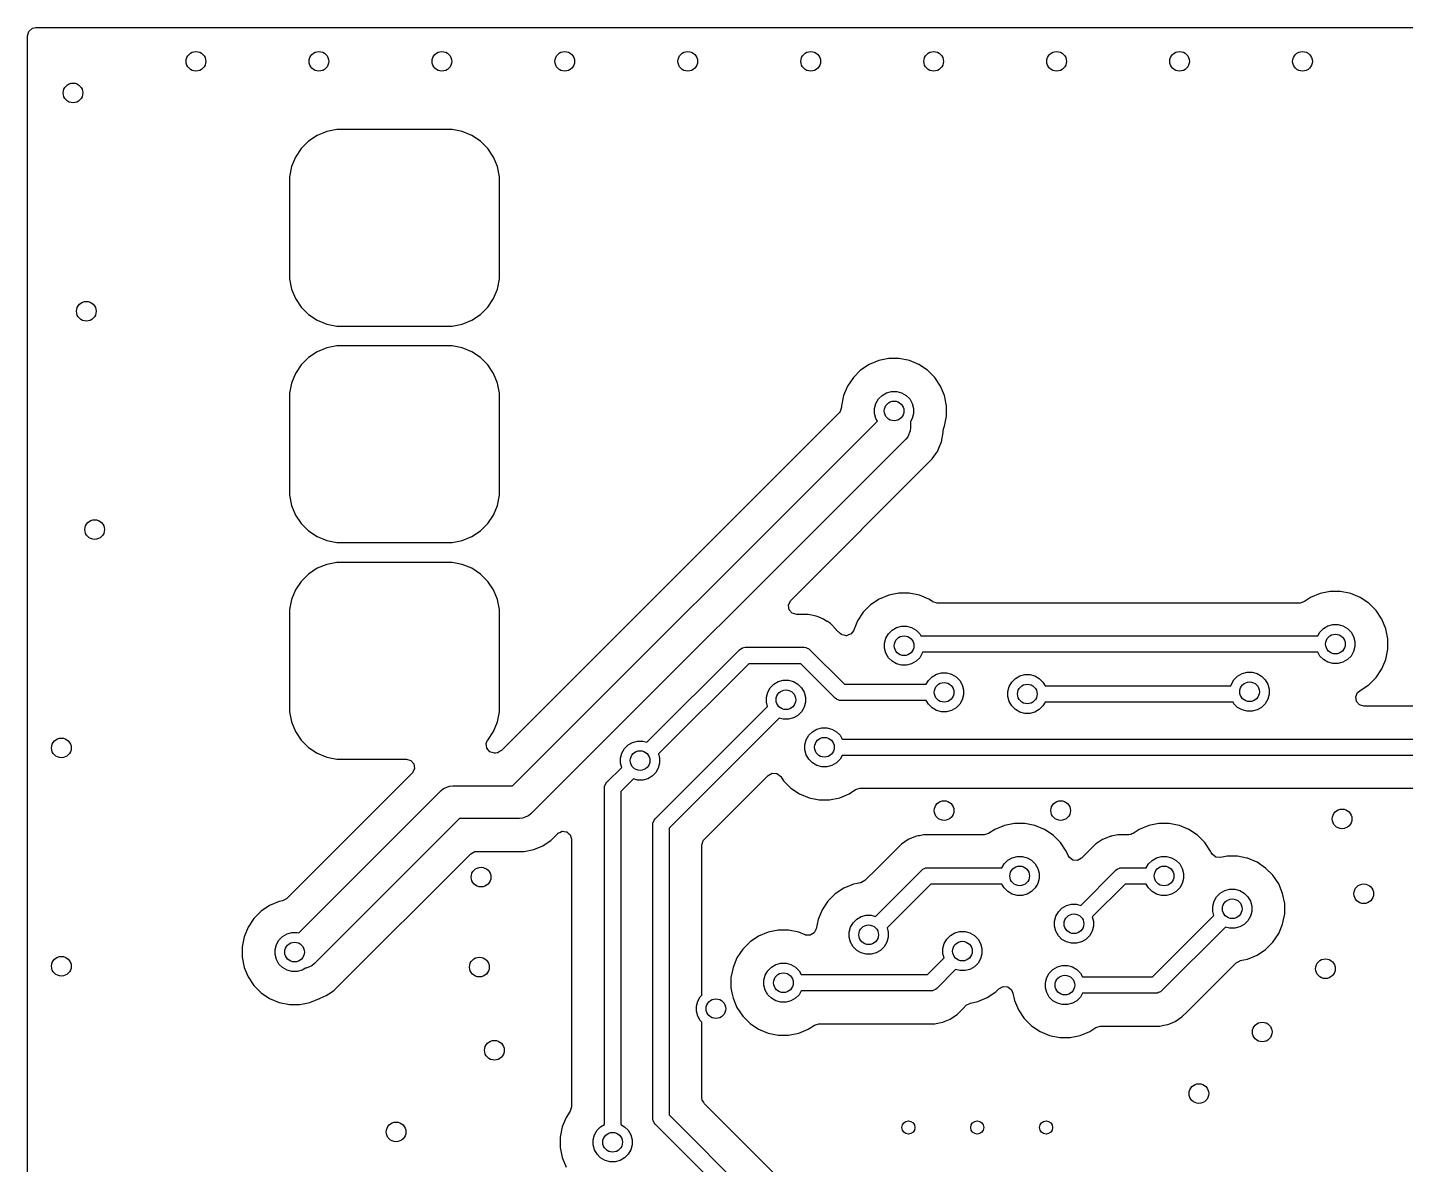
# Model space of a CAD drawing. Extents: x 5.33 to 7.46, y -5.07 to -3.93.
# Drawn here: x 5.33 to 6.157, y -4.613 to -3.93 of the extents above; entities that cross this region are included whole.
import ezdxf

# ---------------------------------------------------------------- set-up
doc = ezdxf.new("R2010")
doc.units = 0
doc.header["$MEASUREMENT"] = 0
doc.layers.add('BLACK', color=7, linetype='CONTINUOUS')

msp = doc.modelspace()

# ---------------------------------------------------------------- linework, layer by layer
at = {"layer": 'BLACK', "linetype": 'CONTINUOUS'}
for p, q in [((5.3326, -3.93015), (5.33467, -3.9297)), ((5.33467, -3.9297), (7.45069, -3.9297)), ((5.3297, -3.93467), (5.33049, -3.93198)), ((5.3297, -4.01934), (5.3297, -3.93467)), ((5.33049, -3.93198), (5.3326, -3.93015)), ((5.50358, -3.99451), (5.49841, -3.99796)), ((5.50931, -3.99214), (5.50358, -3.99451)), ((5.5154, -3.99093), (5.50931, -3.99214)), ((5.50931, -3.99214), (5.50931, -3.99214)), ((5.5185, -3.99093), (5.5154, -3.99093)), ((5.5154, -3.99093), (5.5154, -3.99093)), ((5.5211, -3.99093), (5.5185, -3.99093)), ((5.58409, -3.99093), (5.5211, -3.99093)), ((5.5846, -3.99093), (5.58409, -3.99093)), ((5.59069, -3.99214), (5.5846, -3.99093)), ((5.5846, -3.99093), (5.5846, -3.99093)), ((5.59642, -3.99451), (5.59069, -3.99214)), ((5.60159, -3.99796), (5.59642, -3.99451)), ((5.49402, -4.00235), (5.49058, -4.00751)), ((5.49841, -3.99796), (5.49402, -4.00235)), ((5.49402, -4.00235), (5.49402, -4.00235)), ((5.49841, -3.99796), (5.49841, -3.99796)), ((5.60598, -4.00235), (5.60159, -3.99796)), ((5.60942, -4.00751), (5.60598, -4.00235)), ((5.49058, -4.00751), (5.4882, -4.01325)), ((5.6118, -4.01325), (5.60942, -4.00751)), ((5.3297, -4.14934), (5.3297, -4.01934)), ((5.4882, -4.01325), (5.48699, -4.01934)), ((5.48699, -4.01934), (5.48699, -4.01985)), ((5.48699, -4.01934), (5.48699, -4.01934)), ((5.48699, -4.01985), (5.48699, -4.07496)), ((5.4882, -4.01325), (5.4882, -4.01325)), ((5.61301, -4.01934), (5.6118, -4.01325)), ((5.61301, -4.01985), (5.61301, -4.01934)), ((5.61301, -4.07496), (5.61301, -4.01985)), ((5.48699, -4.07496), (5.48699, -4.07756)), ((5.48699, -4.07756), (5.48699, -4.08066)), ((5.61301, -4.07756), (5.61301, -4.07496)), ((5.61301, -4.08066), (5.61301, -4.07756)), ((5.48699, -4.08066), (5.4882, -4.08675)), ((5.4882, -4.08675), (5.49058, -4.09249)), ((5.60942, -4.09249), (5.6118, -4.08675)), ((5.6118, -4.08675), (5.61301, -4.08066)), ((5.49058, -4.09249), (5.49402, -4.09765)), ((5.60598, -4.09765), (5.60942, -4.09249)), ((5.49402, -4.09765), (5.49841, -4.10204)), ((5.49841, -4.10204), (5.50358, -4.10549)), ((5.59642, -4.10549), (5.60159, -4.10204)), ((5.60159, -4.10204), (5.60598, -4.09765)), ((5.50358, -4.10549), (5.50931, -4.10786)), ((5.50931, -4.10786), (5.5154, -4.10907)), ((5.5154, -4.10907), (5.5154, -4.10907)), ((5.5154, -4.10907), (5.5846, -4.10907)), ((5.5846, -4.10907), (5.59069, -4.10786)), ((5.5846, -4.10907), (5.5846, -4.10907)), ((5.59069, -4.10786), (5.59642, -4.10549)), ((5.49841, -4.12796), (5.49402, -4.13235)), ((5.50358, -4.12451), (5.49841, -4.12796)), ((5.49841, -4.12796), (5.49841, -4.12796)), ((5.50931, -4.12214), (5.50358, -4.12451)), ((5.5154, -4.12093), (5.50931, -4.12214)), ((5.50931, -4.12214), (5.50931, -4.12214)), ((5.5185, -4.12093), (5.5154, -4.12093)), ((5.5154, -4.12093), (5.5154, -4.12093)), ((5.5211, -4.12093), (5.5185, -4.12093)), ((5.58409, -4.12093), (5.5211, -4.12093)), ((5.5846, -4.12093), (5.58409, -4.12093)), ((5.59069, -4.12214), (5.5846, -4.12093)), ((5.5846, -4.12093), (5.5846, -4.12093)), ((5.59642, -4.12451), (5.59069, -4.12214)), ((5.60159, -4.12796), (5.59642, -4.12451)), ((5.60598, -4.13235), (5.60159, -4.12796)), ((5.49402, -4.13235), (5.49058, -4.13751)), ((5.49402, -4.13235), (5.49402, -4.13235)), ((5.60942, -4.13751), (5.60598, -4.13235)), ((5.82991, -4.13552), (5.82552, -4.13991)), ((5.83507, -4.13207), (5.82991, -4.13552)), ((5.82991, -4.13552), (5.82991, -4.13552)), ((5.84081, -4.1297), (5.83507, -4.13207)), ((5.8469, -4.12848), (5.84081, -4.1297)), ((5.84081, -4.1297), (5.84081, -4.1297)), ((5.8531, -4.12848), (5.8469, -4.12848)), ((5.8469, -4.12848), (5.8469, -4.12848)), ((5.85919, -4.1297), (5.8531, -4.12848)), ((5.8531, -4.12848), (5.8531, -4.12848)), ((5.86493, -4.13207), (5.85919, -4.1297)), ((5.87009, -4.13552), (5.86493, -4.13207)), ((5.87448, -4.13991), (5.87009, -4.13552)), ((5.4882, -4.14325), (5.48699, -4.14934)), ((5.49058, -4.13751), (5.4882, -4.14325)), ((5.4882, -4.14325), (5.4882, -4.14325)), ((5.6118, -4.14325), (5.60942, -4.13751)), ((5.61301, -4.14934), (5.6118, -4.14325)), ((5.82552, -4.13991), (5.82207, -4.14507)), ((5.82552, -4.13991), (5.82552, -4.13991)), ((5.87793, -4.14507), (5.87448, -4.13991)), ((5.3297, -4.4819), (5.3297, -4.14934)), ((5.48699, -4.14934), (5.48699, -4.14985)), ((5.48699, -4.14934), (5.48699, -4.14934)), ((5.48699, -4.14985), (5.48699, -4.20496)), ((5.61301, -4.14985), (5.61301, -4.14934)), ((5.61301, -4.20496), (5.61301, -4.14985)), ((5.8197, -4.15081), (5.81848, -4.1569)), ((5.82207, -4.14507), (5.8197, -4.15081)), ((5.8197, -4.15081), (5.8197, -4.15081)), ((5.83909, -4.15548), (5.84063, -4.15281)), ((5.84063, -4.15281), (5.84281, -4.15063)), ((5.84281, -4.15063), (5.84548, -4.14909)), ((5.84548, -4.14909), (5.84846, -4.14829)), ((5.84846, -4.14829), (5.85154, -4.14829)), ((5.85154, -4.14829), (5.85452, -4.14909)), ((5.85452, -4.14909), (5.85719, -4.15063)), ((5.85719, -4.15063), (5.85937, -4.15281)), ((5.85937, -4.15281), (5.86091, -4.15548)), ((5.8803, -4.15081), (5.87793, -4.14507)), ((5.88152, -4.1569), (5.8803, -4.15081)), ((5.81703, -4.16118), (5.61421, -4.364)), ((5.8177, -4.16036), (5.81703, -4.16118)), ((5.81848, -4.15767), (5.8177, -4.16036)), ((5.81848, -4.1569), (5.81848, -4.15767)), ((5.83829, -4.15846), (5.83909, -4.15548)), ((5.83829, -4.16154), (5.83829, -4.15846)), ((5.86091, -4.15548), (5.86171, -4.15846)), ((5.86171, -4.15846), (5.86171, -4.16154)), ((5.88152, -4.1631), (5.88152, -4.1569)), ((5.62092, -4.38516), (5.83999, -4.16609)), ((5.83909, -4.16452), (5.83829, -4.16154)), ((5.83999, -4.16609), (5.83909, -4.16452)), ((5.86091, -4.16452), (5.85984, -4.16637)), ((5.85984, -4.16637), (5.85984, -4.17)), ((5.86171, -4.16154), (5.86091, -4.16452)), ((5.87992, -4.17011), (5.8803, -4.16919)), ((5.8803, -4.16919), (5.88152, -4.1631)), ((5.85696, -4.17696), (5.63196, -4.40196)), ((5.85818, -4.17547), (5.85696, -4.17696)), ((5.85965, -4.17192), (5.85818, -4.17547)), ((5.85984, -4.17), (5.85965, -4.17192)), ((5.85965, -4.17192), (5.85965, -4.17192)), ((5.87841, -4.17862), (5.87955, -4.17291)), ((5.87955, -4.17201), (5.87992, -4.17011)), ((5.87955, -4.17291), (5.87955, -4.17201)), ((5.87295, -4.18884), (5.87586, -4.18448)), ((5.87586, -4.18448), (5.87599, -4.18429)), ((5.87586, -4.18448), (5.87586, -4.18448)), ((5.87599, -4.18429), (5.87618, -4.184)), ((5.87618, -4.184), (5.87711, -4.18177)), ((5.87711, -4.18177), (5.87841, -4.17862)), ((5.788, -4.27379), (5.87295, -4.18884)), ((5.87295, -4.18884), (5.87295, -4.18884)), ((5.48699, -4.20496), (5.48699, -4.20756)), ((5.48699, -4.20756), (5.48699, -4.21066)), ((5.48699, -4.21066), (5.4882, -4.21675)), ((5.6118, -4.21675), (5.61301, -4.21066)), ((5.61301, -4.20756), (5.61301, -4.20496)), ((5.61301, -4.21066), (5.61301, -4.20756)), ((5.4882, -4.21675), (5.49058, -4.22249)), ((5.60942, -4.22249), (5.6118, -4.21675)), ((5.49058, -4.22249), (5.49402, -4.22765)), ((5.60598, -4.22765), (5.60942, -4.22249)), ((5.49402, -4.22765), (5.49841, -4.23204)), ((5.49841, -4.23204), (5.50358, -4.23549)), ((5.50358, -4.23549), (5.50931, -4.23786)), ((5.59069, -4.23786), (5.59642, -4.23549)), ((5.59642, -4.23549), (5.60159, -4.23204)), ((5.60159, -4.23204), (5.60598, -4.22765)), ((5.50931, -4.23786), (5.5154, -4.23907)), ((5.5154, -4.23907), (5.5154, -4.23907)), ((5.5154, -4.23907), (5.5846, -4.23907)), ((5.5846, -4.23907), (5.59069, -4.23786)), ((5.5846, -4.23907), (5.5846, -4.23907)), ((5.50931, -4.25214), (5.50358, -4.25451)), ((5.5154, -4.25093), (5.50931, -4.25214)), ((5.50931, -4.25214), (5.50931, -4.25214)), ((5.5185, -4.25093), (5.5154, -4.25093)), ((5.5154, -4.25093), (5.5154, -4.25093)), ((5.5211, -4.25093), (5.5185, -4.25093)), ((5.58409, -4.25093), (5.5211, -4.25093)), ((5.5846, -4.25093), (5.58409, -4.25093)), ((5.59069, -4.25214), (5.5846, -4.25093)), ((5.5846, -4.25093), (5.5846, -4.25093)), ((5.59642, -4.25451), (5.59069, -4.25214)), ((5.49841, -4.25796), (5.49402, -4.26235)), ((5.50358, -4.25451), (5.49841, -4.25796)), ((5.49841, -4.25796), (5.49841, -4.25796)), ((5.60159, -4.25796), (5.59642, -4.25451)), ((5.60598, -4.26235), (5.60159, -4.25796)), ((5.49058, -4.26751), (5.4882, -4.27325)), ((5.49402, -4.26235), (5.49058, -4.26751)), ((5.49402, -4.26235), (5.49402, -4.26235)), ((5.60942, -4.26751), (5.60598, -4.26235)), ((5.6118, -4.27325), (5.60942, -4.26751)), ((6.1119, -4.26848), (6.10581, -4.2697)), ((6.1181, -4.26848), (6.1119, -4.26848)), ((6.1119, -4.26848), (6.1119, -4.26848)), ((6.12419, -4.2697), (6.1181, -4.26848)), ((6.1181, -4.26848), (6.1181, -4.26848)), ((5.4882, -4.27325), (5.48699, -4.27934)), ((5.4882, -4.27325), (5.4882, -4.27325)), ((5.61301, -4.27934), (5.6118, -4.27325)), ((5.7866, -4.27659), (5.78776, -4.27404)), ((5.787, -4.27935), (5.7866, -4.27659)), ((5.78776, -4.27404), (5.788, -4.27379)), ((5.83591, -4.27652), (5.83152, -4.28091)), ((5.84107, -4.27307), (5.83591, -4.27652)), ((5.83591, -4.27652), (5.83591, -4.27652)), ((5.84681, -4.2707), (5.84107, -4.27307)), ((5.8529, -4.26948), (5.84681, -4.2707)), ((5.84681, -4.2707), (5.84681, -4.2707)), ((5.8591, -4.26948), (5.8529, -4.26948)), ((5.8529, -4.26948), (5.8529, -4.26948)), ((5.86519, -4.2707), (5.8591, -4.26948)), ((5.8591, -4.26948), (5.8591, -4.26948)), ((5.87093, -4.27307), (5.86519, -4.2707)), ((5.86519, -4.2707), (5.86519, -4.2707)), ((5.87312, -4.27454), (5.87093, -4.27307)), ((5.8732, -4.27459), (5.87312, -4.27454)), ((5.87588, -4.27537), (5.8732, -4.27459)), ((6.09362, -4.27537), (5.87588, -4.27537)), ((6.09371, -4.27537), (6.09362, -4.27537)), ((6.09638, -4.27454), (6.09371, -4.27537)), ((6.10007, -4.27207), (6.09638, -4.27454)), ((6.10581, -4.2697), (6.10007, -4.27207)), ((6.10581, -4.2697), (6.10581, -4.2697)), ((6.12993, -4.27207), (6.12419, -4.2697)), ((6.13509, -4.27552), (6.12993, -4.27207)), ((6.13948, -4.27991), (6.13509, -4.27552)), ((5.48699, -4.27934), (5.48699, -4.27934)), ((5.48699, -4.27934), (5.48699, -4.27985)), ((5.48699, -4.27985), (5.48699, -4.33496)), ((5.61301, -4.27985), (5.61301, -4.27934)), ((5.61301, -4.33496), (5.61301, -4.27985)), ((5.78883, -4.28147), (5.787, -4.27935)), ((5.79151, -4.28225), (5.78883, -4.28147)), ((5.79843, -4.28225), (5.79151, -4.28225)), ((5.79937, -4.28244), (5.79843, -4.28225)), ((5.80319, -4.2832), (5.79937, -4.28244)), ((5.8045, -4.28374), (5.80319, -4.2832)), ((5.80767, -4.28506), (5.8045, -4.28374)), ((5.80968, -4.2864), (5.80767, -4.28506)), ((5.83152, -4.28091), (5.82807, -4.28607)), ((5.83152, -4.28091), (5.83152, -4.28091)), ((6.14293, -4.28507), (6.13948, -4.27991)), ((6.1453, -4.29081), (6.14293, -4.28507)), ((5.80991, -4.28655), (5.80968, -4.2864)), ((5.81171, -4.28775), (5.80991, -4.28655)), ((5.80991, -4.28655), (5.80991, -4.28655)), ((5.81531, -4.29135), (5.81171, -4.28775)), ((5.81171, -4.28775), (5.81171, -4.28775)), ((5.81531, -4.29136), (5.81531, -4.29135)), ((5.81754, -4.29358), (5.81531, -4.29136)), ((5.81851, -4.29434), (5.81754, -4.29358)), ((5.8248, -4.293), (5.82402, -4.29405)), ((5.82563, -4.29197), (5.8248, -4.293)), ((5.82807, -4.28607), (5.82563, -4.29197)), ((5.84663, -4.29381), (5.84881, -4.29163)), ((5.84881, -4.29163), (5.85148, -4.29009)), ((5.85148, -4.29009), (5.85446, -4.28929)), ((5.85446, -4.28929), (5.85754, -4.28929)), ((5.85754, -4.28929), (5.86052, -4.29009)), ((5.86052, -4.29009), (5.86319, -4.29163)), ((5.86319, -4.29163), (5.86537, -4.29381)), ((6.10432, -4.29508), (6.10563, -4.29281)), ((6.10563, -4.29281), (6.10781, -4.29063)), ((6.10781, -4.29063), (6.11048, -4.28909)), ((6.11048, -4.28909), (6.11346, -4.28829)), ((6.11346, -4.28829), (6.11654, -4.28829)), ((6.11654, -4.28829), (6.11952, -4.28909)), ((6.11952, -4.28909), (6.12219, -4.29063)), ((6.12219, -4.29063), (6.12437, -4.29281)), ((6.12437, -4.29281), (6.12591, -4.29548)), ((6.14652, -4.2969), (6.1453, -4.29081)), ((5.75968, -4.30205), (5.76064, -4.30196)), ((5.76064, -4.30196), (5.79601, -4.30196)), ((5.79601, -4.30196), (5.79697, -4.30205)), ((5.81857, -4.29435), (5.81851, -4.29434)), ((5.81867, -4.29443), (5.81857, -4.29435)), ((5.81995, -4.29471), (5.81867, -4.29443)), ((5.82122, -4.29503), (5.81995, -4.29471)), ((5.82131, -4.295), (5.82122, -4.29503)), ((5.8214, -4.29502), (5.82131, -4.295)), ((5.82263, -4.29456), (5.8214, -4.29502)), ((5.82387, -4.29415), (5.82263, -4.29456)), ((5.82393, -4.29408), (5.82387, -4.29415)), ((5.82402, -4.29405), (5.82393, -4.29408)), ((5.84429, -4.29946), (5.84509, -4.29648)), ((5.84429, -4.30254), (5.84429, -4.29946)), ((5.84509, -4.29648), (5.84663, -4.29381)), ((5.86537, -4.29381), (5.8661, -4.29508)), ((5.8661, -4.29508), (6.10432, -4.29508)), ((6.12591, -4.29548), (6.12671, -4.29846)), ((6.12671, -4.30154), (6.12591, -4.30452)), ((6.12671, -4.29846), (6.12671, -4.30154)), ((6.14652, -4.3031), (6.14652, -4.2969)), ((5.70159, -4.35897), (5.75716, -4.3034)), ((5.75716, -4.3034), (5.75791, -4.30279)), ((5.75791, -4.30279), (5.75894, -4.30236)), ((5.75791, -4.30279), (5.75791, -4.30279)), ((5.75894, -4.30236), (5.75968, -4.30205)), ((5.75968, -4.30205), (5.75968, -4.30205)), ((5.79697, -4.30205), (5.79697, -4.30205)), ((5.79697, -4.30205), (5.79749, -4.30227)), ((5.79749, -4.30227), (5.79874, -4.30279)), ((5.79874, -4.30279), (5.79874, -4.30279)), ((5.79874, -4.30279), (5.79949, -4.3034)), ((5.79949, -4.3034), (5.82017, -4.32408)), ((5.84509, -4.30552), (5.84429, -4.30254)), ((5.84663, -4.30819), (5.84509, -4.30552)), ((5.84881, -4.31037), (5.84663, -4.30819)), ((5.86537, -4.30819), (5.86319, -4.31037)), ((5.86691, -4.30552), (5.86537, -4.30819)), ((5.86707, -4.30492), (5.86691, -4.30552)), ((6.10432, -4.30492), (5.86707, -4.30492)), ((6.10563, -4.30719), (6.10432, -4.30492)), ((6.10781, -4.30937), (6.10563, -4.30719)), ((6.11048, -4.31091), (6.10781, -4.30937)), ((6.12219, -4.30937), (6.11952, -4.31091)), ((6.12437, -4.30719), (6.12219, -4.30937)), ((6.12591, -4.30452), (6.12437, -4.30719)), ((6.14293, -4.31493), (6.1453, -4.30919)), ((6.1453, -4.30919), (6.14652, -4.3031)), ((5.76268, -4.3118), (5.70855, -4.36593)), ((5.79397, -4.3118), (5.76268, -4.3118)), ((5.81465, -4.33248), (5.79397, -4.3118)), ((5.85148, -4.31191), (5.84881, -4.31037)), ((5.85446, -4.31271), (5.85148, -4.31191)), ((5.85754, -4.31271), (5.85446, -4.31271)), ((5.86052, -4.31191), (5.85754, -4.31271)), ((5.86319, -4.31037), (5.86052, -4.31191)), ((5.87281, -4.31963), (5.87548, -4.31809)), ((5.87548, -4.31809), (5.87846, -4.31729)), ((5.87846, -4.31729), (5.88154, -4.31729)), ((5.88154, -4.31729), (5.88452, -4.31809)), ((5.88452, -4.31809), (5.88719, -4.31963)), ((5.92548, -4.31909), (5.92846, -4.31829)), ((5.92846, -4.31829), (5.93154, -4.31829)), ((5.93154, -4.31829), (5.93452, -4.31909)), ((6.05624, -4.31928), (6.05891, -4.31774)), ((6.05891, -4.31774), (6.06189, -4.31694)), ((6.06189, -4.31694), (6.06498, -4.31694)), ((6.06498, -4.31694), (6.06795, -4.31774)), ((6.06795, -4.31774), (6.07062, -4.31928)), ((6.11346, -4.31171), (6.11048, -4.31091)), ((6.11654, -4.31171), (6.11346, -4.31171)), ((6.11952, -4.31091), (6.11654, -4.31171)), ((6.13948, -4.32009), (6.14293, -4.31493)), ((5.77409, -4.32893), (5.77563, -4.32626)), ((5.77563, -4.32626), (5.77781, -4.32408)), ((5.77781, -4.32408), (5.78048, -4.32254)), ((5.78048, -4.32254), (5.78346, -4.32174)), ((5.78346, -4.32174), (5.78654, -4.32174)), ((5.78654, -4.32174), (5.78952, -4.32254)), ((5.78952, -4.32254), (5.79219, -4.32408)), ((5.79219, -4.32408), (5.79437, -4.32626)), ((5.79437, -4.32626), (5.79591, -4.32893)), ((5.82017, -4.32408), (5.86932, -4.32408)), ((5.86932, -4.32408), (5.87063, -4.32181)), ((5.87063, -4.32181), (5.87281, -4.31963)), ((5.88719, -4.31963), (5.88937, -4.32181)), ((5.88937, -4.32181), (5.89091, -4.32448)), ((5.89091, -4.32448), (5.89171, -4.32746)), ((5.91829, -4.32846), (5.91909, -4.32548)), ((5.91909, -4.32548), (5.92063, -4.32281)), ((5.92063, -4.32281), (5.92281, -4.32063)), ((5.92281, -4.32063), (5.92548, -4.31909)), ((5.93452, -4.31909), (5.93719, -4.32063)), ((5.93719, -4.32063), (5.93937, -4.32281)), ((5.93937, -4.32281), (5.94068, -4.32508)), ((5.94068, -4.32508), (6.05227, -4.32508)), ((6.05227, -4.32508), (6.05252, -4.32413)), ((6.05252, -4.32413), (6.05406, -4.32146)), ((6.05406, -4.32146), (6.05624, -4.31928)), ((6.07062, -4.31928), (6.0728, -4.32146)), ((6.0728, -4.32146), (6.07435, -4.32413)), ((6.07435, -4.32413), (6.07514, -4.32711)), ((6.12993, -4.32793), (6.13509, -4.32448)), ((6.13509, -4.32448), (6.13948, -4.32009)), ((5.48699, -4.33496), (5.48699, -4.33756)), ((5.61301, -4.33756), (5.61301, -4.33496)), ((5.77329, -4.33191), (5.77409, -4.32893)), ((5.77329, -4.335), (5.77329, -4.33191)), ((5.77397, -4.33753), (5.77329, -4.335)), ((5.79591, -4.32893), (5.79671, -4.33191)), ((5.79671, -4.335), (5.79591, -4.33797)), ((5.79671, -4.33191), (5.79671, -4.335)), ((5.81539, -4.33309), (5.81465, -4.33248)), ((5.81633, -4.33348), (5.81539, -4.33309)), ((5.81539, -4.33309), (5.81539, -4.33309)), ((5.81717, -4.33383), (5.81633, -4.33348)), ((5.81813, -4.33392), (5.81717, -4.33383)), ((5.81717, -4.33383), (5.81717, -4.33383)), ((5.86932, -4.33392), (5.81813, -4.33392)), ((5.87063, -4.33619), (5.86932, -4.33392)), ((5.89091, -4.33352), (5.88937, -4.33619)), ((5.89171, -4.33054), (5.89091, -4.33352)), ((5.89171, -4.32746), (5.89171, -4.33054)), ((5.91829, -4.33154), (5.91829, -4.32846)), ((5.91909, -4.33452), (5.91829, -4.33154)), ((5.92063, -4.33719), (5.91909, -4.33452)), ((5.94068, -4.33492), (5.93937, -4.33719)), ((6.05354, -4.33492), (5.94068, -4.33492)), ((6.05406, -4.33584), (6.05354, -4.33492)), ((6.07435, -4.33317), (6.0728, -4.33584)), ((6.07514, -4.33019), (6.07435, -4.33317)), ((6.07514, -4.32711), (6.07514, -4.33019)), ((6.12715, -4.33171), (6.12831, -4.32916)), ((6.12755, -4.33447), (6.12715, -4.33171)), ((6.12938, -4.33659), (6.12755, -4.33447)), ((6.12831, -4.32916), (6.12972, -4.32804)), ((6.12972, -4.32804), (6.12993, -4.32793)), ((6.12993, -4.32793), (6.12993, -4.32793)), ((5.48699, -4.33756), (5.48699, -4.34066)), ((5.48699, -4.34066), (5.4882, -4.34675)), ((5.6118, -4.34675), (5.61301, -4.34066)), ((5.61301, -4.34066), (5.61301, -4.33756)), ((5.70652, -4.40498), (5.77397, -4.33753)), ((5.79219, -4.34283), (5.78952, -4.34437)), ((5.79437, -4.34064), (5.79219, -4.34283)), ((5.79591, -4.33797), (5.79437, -4.34064)), ((5.87281, -4.33837), (5.87063, -4.33619)), ((5.87548, -4.33991), (5.87281, -4.33837)), ((5.87846, -4.34071), (5.87548, -4.33991)), ((5.88154, -4.34071), (5.87846, -4.34071)), ((5.88452, -4.33991), (5.88154, -4.34071)), ((5.88719, -4.33837), (5.88452, -4.33991)), ((5.88937, -4.33619), (5.88719, -4.33837)), ((5.92281, -4.33937), (5.92063, -4.33719)), ((5.92548, -4.34091), (5.92281, -4.33937)), ((5.92846, -4.34171), (5.92548, -4.34091)), ((5.93154, -4.34171), (5.92846, -4.34171)), ((5.93452, -4.34091), (5.93154, -4.34171)), ((5.93719, -4.33937), (5.93452, -4.34091)), ((5.93937, -4.33719), (5.93719, -4.33937)), ((6.05624, -4.33802), (6.05406, -4.33584)), ((6.05891, -4.33956), (6.05624, -4.33802)), ((6.06189, -4.34036), (6.05891, -4.33956)), ((6.06498, -4.34036), (6.06189, -4.34036)), ((6.06795, -4.33956), (6.06498, -4.34036)), ((6.07062, -4.33802), (6.06795, -4.33956)), ((6.0728, -4.33584), (6.07062, -4.33802)), ((6.13206, -4.33737), (6.12938, -4.33659)), ((6.61643, -4.33737), (6.13206, -4.33737)), ((5.4882, -4.34675), (5.49058, -4.35249)), ((5.60942, -4.35249), (5.6118, -4.34675)), ((5.78093, -4.34449), (5.71492, -4.41049)), ((5.78346, -4.34516), (5.78093, -4.34449)), ((5.78654, -4.34516), (5.78346, -4.34516)), ((5.78952, -4.34437), (5.78654, -4.34516)), ((5.80096, -4.35263), (5.80363, -4.35109)), ((5.80363, -4.35109), (5.80661, -4.35029)), ((5.80661, -4.35029), (5.80969, -4.35029)), ((5.80969, -4.35029), (5.81267, -4.35109)), ((5.81267, -4.35109), (5.81534, -4.35263)), ((5.49058, -4.35249), (5.49402, -4.35765)), ((5.49402, -4.35765), (5.49841, -4.36204)), ((5.60513, -4.35979), (5.60592, -4.35774)), ((5.60553, -4.36255), (5.60513, -4.35979)), ((5.60592, -4.35774), (5.60598, -4.35765)), ((5.60598, -4.35765), (5.60942, -4.35249)), ((5.69033, -4.36063), (5.693, -4.35909)), ((5.693, -4.35909), (5.69598, -4.35829)), ((5.69598, -4.35829), (5.69906, -4.35829)), ((5.69906, -4.35829), (5.70159, -4.35897)), ((5.79644, -4.36046), (5.79724, -4.35748)), ((5.79724, -4.35748), (5.79878, -4.35481)), ((5.79878, -4.35481), (5.80096, -4.35263)), ((5.81534, -4.35263), (5.81752, -4.35481)), ((5.81752, -4.35481), (5.81883, -4.35708)), ((5.81883, -4.35708), (6.614, -4.35708)), ((5.49841, -4.36204), (5.50358, -4.36549)), ((5.50358, -4.36549), (5.50931, -4.36786)), ((5.50931, -4.36786), (5.5154, -4.36907)), ((5.60736, -4.36467), (5.60553, -4.36255)), ((5.61004, -4.36545), (5.60736, -4.36467)), ((5.61071, -4.36545), (5.61004, -4.36545)), ((5.61176, -4.36534), (5.61071, -4.36545)), ((5.61186, -4.36529), (5.61176, -4.36534)), ((5.6121, -4.36525), (5.61186, -4.36529)), ((5.61314, -4.36459), (5.6121, -4.36525)), ((5.61421, -4.364), (5.61314, -4.36459)), ((5.68581, -4.36846), (5.68661, -4.36548)), ((5.68661, -4.36548), (5.68815, -4.36281)), ((5.68815, -4.36281), (5.69033, -4.36063)), ((5.70855, -4.36593), (5.70923, -4.36846)), ((5.79644, -4.36354), (5.79644, -4.36046)), ((5.79724, -4.36652), (5.79644, -4.36354)), ((5.79878, -4.36919), (5.79724, -4.36652)), ((5.81883, -4.36692), (5.81752, -4.36919)), ((6.61196, -4.36692), (5.81883, -4.36692)), ((5.5154, -4.36907), (5.51591, -4.36907)), ((5.51591, -4.36907), (5.55716, -4.36907)), ((5.55716, -4.36907), (5.55985, -4.36986)), ((5.55985, -4.36986), (5.56168, -4.37197)), ((5.56207, -4.37474), (5.56091, -4.37728)), ((5.56168, -4.37197), (5.56207, -4.37474)), ((5.67752, -4.38304), (5.68649, -4.37407)), ((5.68581, -4.37154), (5.68581, -4.36846)), ((5.68649, -4.37407), (5.68581, -4.37154)), ((5.70843, -4.37452), (5.70689, -4.37719)), ((5.70923, -4.37154), (5.70843, -4.37452)), ((5.70923, -4.36846), (5.70923, -4.37154)), ((5.80096, -4.37137), (5.79878, -4.36919)), ((5.80363, -4.37291), (5.80096, -4.37137)), ((5.80661, -4.37371), (5.80363, -4.37291)), ((5.80969, -4.37371), (5.80661, -4.37371)), ((5.81267, -4.37291), (5.80969, -4.37371)), ((5.81534, -4.37137), (5.81267, -4.37291)), ((5.81752, -4.36919), (5.81534, -4.37137)), ((5.56067, -4.37754), (5.4976, -4.44061)), ((5.56091, -4.37728), (5.56067, -4.37754)), ((5.67617, -4.38556), (5.67691, -4.38379)), ((5.67691, -4.38379), (5.67752, -4.38304)), ((5.67691, -4.38379), (5.67691, -4.38379)), ((5.69345, -4.38103), (5.68592, -4.38856)), ((5.69598, -4.38171), (5.69345, -4.38103)), ((5.69906, -4.38171), (5.69598, -4.38171)), ((5.70204, -4.38091), (5.69906, -4.38171)), ((5.70471, -4.37937), (5.70204, -4.38091)), ((5.70689, -4.37719), (5.70471, -4.37937)), ((5.73608, -4.4172), (5.7744, -4.37888)), ((5.7744, -4.37888), (5.77685, -4.37754)), ((5.77685, -4.37754), (5.77964, -4.37774)), ((5.77964, -4.37774), (5.78188, -4.37942)), ((5.78188, -4.37942), (5.78203, -4.37964)), ((5.78203, -4.37964), (5.78367, -4.38209)), ((5.78367, -4.38209), (5.78367, -4.38209)), ((5.78367, -4.38209), (5.78367, -4.38209)), ((5.78367, -4.38209), (5.78806, -4.38648)), ((5.49253, -4.47355), (5.57804, -4.38804)), ((5.57804, -4.38804), (5.57953, -4.38682)), ((5.57953, -4.38682), (5.58308, -4.38535)), ((5.57953, -4.38682), (5.57953, -4.38682)), ((5.58308, -4.38535), (5.585, -4.38516)), ((5.585, -4.38516), (5.62092, -4.38516)), ((5.67608, -4.38652), (5.67617, -4.38556)), ((5.67608, -4.58857), (5.67608, -4.38652)), ((5.68592, -4.38856), (5.68592, -4.58857)), ((5.78806, -4.38648), (5.79322, -4.38993)), ((5.79322, -4.38993), (5.79896, -4.3923)), ((5.79896, -4.3923), (5.80505, -4.39352)), ((5.81125, -4.39352), (5.81734, -4.3923)), ((5.81734, -4.3923), (5.82308, -4.38993)), ((5.82308, -4.38993), (5.82677, -4.38746)), ((5.82677, -4.38746), (5.82944, -4.38663)), ((5.82944, -4.38663), (5.82953, -4.38663)), ((5.82953, -4.38663), (6.60174, -4.38663)), ((5.80505, -4.39352), (5.80505, -4.39352)), ((5.80505, -4.39352), (5.81125, -4.39352)), ((5.81125, -4.39352), (5.81125, -4.39352)), ((5.58908, -4.40484), (5.50196, -4.49196)), ((5.625, -4.40484), (5.58908, -4.40484)), ((5.62692, -4.40465), (5.625, -4.40484)), ((5.63047, -4.40318), (5.62692, -4.40465)), ((5.63196, -4.40196), (5.63047, -4.40318)), ((5.63047, -4.40318), (5.63047, -4.40318)), ((5.70508, -4.40845), (5.70517, -4.40749)), ((5.70508, -4.58484), (5.70508, -4.40845)), ((5.70517, -4.40749), (5.70591, -4.40572)), ((5.70591, -4.40572), (5.70652, -4.40498)), ((5.70591, -4.40572), (5.70591, -4.40572)), ((5.91619, -4.40894), (5.91046, -4.41132)), ((5.92228, -4.40773), (5.91619, -4.40894)), ((5.91619, -4.40894), (5.91619, -4.40894)), ((5.92849, -4.40773), (5.92228, -4.40773)), ((5.92228, -4.40773), (5.92228, -4.40773)), ((5.93458, -4.40894), (5.92849, -4.40773)), ((5.92849, -4.40773), (5.92849, -4.40773)), ((5.94032, -4.41132), (5.93458, -4.40894)), ((6.00292, -4.40898), (5.99718, -4.41136)), ((6.00901, -4.40777), (6.00292, -4.40898)), ((6.00292, -4.40898), (6.00292, -4.40898)), ((6.01521, -4.40777), (6.00901, -4.40777)), ((6.00901, -4.40777), (6.00901, -4.40777)), ((6.02111, -4.40894), (6.01521, -4.40777)), ((6.01521, -4.40777), (6.01521, -4.40777)), ((6.0213, -4.40898), (6.02111, -4.40894)), ((6.02704, -4.41136), (6.0213, -4.40898)), ((5.64384, -4.41795), (5.64802, -4.41377)), ((5.64802, -4.41377), (5.64814, -4.41366)), ((5.64814, -4.41366), (5.64927, -4.41314)), ((5.64927, -4.41314), (5.65036, -4.41254)), ((5.65036, -4.41254), (5.65052, -4.41255)), ((5.65052, -4.41255), (5.65067, -4.41248)), ((5.65067, -4.41248), (5.6519, -4.41265)), ((5.6519, -4.41265), (5.65315, -4.41274)), ((5.65315, -4.41274), (5.65328, -4.41284)), ((5.65328, -4.41284), (5.65344, -4.41286)), ((5.65344, -4.41286), (5.65439, -4.41367)), ((5.65439, -4.41367), (5.65538, -4.41442)), ((5.65538, -4.41442), (5.65544, -4.41457)), ((5.65544, -4.41457), (5.65557, -4.41467)), ((5.65557, -4.41467), (5.65593, -4.41587)), ((5.65593, -4.41587), (5.65636, -4.41703)), ((5.65636, -4.41703), (5.65637, -4.41735)), ((5.65637, -4.41735), (5.65637, -4.41735)), ((5.65637, -4.41735), (5.65637, -4.41735)), ((5.65637, -4.41735), (5.65637, -4.41739)), ((5.65637, -4.41739), (5.65637, -4.57788)), ((5.71492, -4.41049), (5.71492, -4.5828)), ((5.73541, -4.41803), (5.73608, -4.4172)), ((5.85841, -4.41743), (5.85438, -4.42012)), ((5.86289, -4.41557), (5.85841, -4.41743)), ((5.85841, -4.41743), (5.85841, -4.41743)), ((5.86448, -4.41525), (5.86289, -4.41557)), ((5.86289, -4.41557), (5.86289, -4.41557)), ((5.86527, -4.4151), (5.86448, -4.41525)), ((5.86765, -4.41462), (5.86527, -4.4151)), ((5.86527, -4.4151), (5.86527, -4.4151)), ((5.90401, -4.41462), (5.86765, -4.41462)), ((5.9041, -4.41462), (5.90401, -4.41462)), ((5.90677, -4.41379), (5.9041, -4.41462)), ((5.91046, -4.41132), (5.90677, -4.41379)), ((5.94548, -4.41477), (5.94032, -4.41132)), ((5.94987, -4.41916), (5.94548, -4.41477)), ((5.97503, -4.41746), (5.97099, -4.42016)), ((5.97765, -4.41638), (5.97503, -4.41746)), ((5.97503, -4.41746), (5.97503, -4.41746)), ((5.97951, -4.41561), (5.97765, -4.41638)), ((5.97765, -4.41638), (5.97765, -4.41638)), ((5.98003, -4.4155), (5.97951, -4.41561)), ((5.9803, -4.41545), (5.98003, -4.4155)), ((5.9813, -4.41525), (5.9803, -4.41545)), ((5.98426, -4.41466), (5.9813, -4.41525)), ((5.98912, -4.41466), (5.98426, -4.41466)), ((5.98426, -4.41466), (5.98426, -4.41466)), ((5.98936, -4.41466), (5.98912, -4.41466)), ((5.99073, -4.41466), (5.98936, -4.41466)), ((5.98936, -4.41466), (5.98936, -4.41466)), ((5.99082, -4.41466), (5.99073, -4.41466)), ((5.99089, -4.41464), (5.99082, -4.41466)), ((5.99213, -4.41446), (5.99089, -4.41464)), ((5.99277, -4.41405), (5.99213, -4.41446)), ((5.99349, -4.41383), (5.99277, -4.41405)), ((5.99718, -4.41136), (5.99349, -4.41383)), ((6.0322, -4.41481), (6.02704, -4.41136)), ((6.03659, -4.4192), (6.0322, -4.41481)), ((5.51384, -4.50795), (5.59579, -4.426)), ((5.59579, -4.426), (5.59824, -4.42466)), ((5.59824, -4.42466), (5.59929, -4.42455)), ((5.59929, -4.42455), (5.62791, -4.42455)), ((5.62791, -4.42455), (5.63362, -4.42341)), ((5.62791, -4.42455), (5.62791, -4.42455)), ((5.62791, -4.42455), (5.62791, -4.42455)), ((5.63362, -4.42341), (5.639, -4.42118)), ((5.639, -4.42118), (5.64173, -4.41936)), ((5.64173, -4.41936), (5.64384, -4.41795)), ((5.73463, -4.42071), (5.73541, -4.41803)), ((5.73463, -4.50031), (5.73463, -4.42071)), ((5.85095, -4.42355), (5.83998, -4.43452)), ((5.8522, -4.4223), (5.85095, -4.42355)), ((5.85095, -4.42355), (5.85095, -4.42355)), ((5.85438, -4.42012), (5.8522, -4.4223)), ((5.85438, -4.42012), (5.85438, -4.42012)), ((5.95332, -4.42432), (5.94987, -4.41916)), ((5.95372, -4.4253), (5.95332, -4.42432)), ((5.95443, -4.42702), (5.95372, -4.4253)), ((5.97099, -4.42016), (5.96252, -4.42863)), ((5.97099, -4.42016), (5.97099, -4.42016)), ((6.04004, -4.42436), (6.03659, -4.4192)), ((6.04043, -4.4253), (6.04004, -4.42436)), ((6.04099, -4.4263), (6.04043, -4.4253)), ((5.86912, -4.43442), (5.87008, -4.43433)), ((5.87008, -4.43433), (5.91471, -4.43433)), ((5.91471, -4.43433), (5.91602, -4.43206)), ((5.91602, -4.43206), (5.9182, -4.42988)), ((5.9182, -4.42988), (5.92087, -4.42834)), ((5.92087, -4.42834), (5.92385, -4.42754)), ((5.92385, -4.42754), (5.92693, -4.42754)), ((5.92693, -4.42754), (5.92991, -4.42834)), ((5.92991, -4.42834), (5.93258, -4.42988)), ((5.93258, -4.42988), (5.93476, -4.43206)), ((5.93476, -4.43206), (5.9363, -4.43473)), ((5.95505, -4.42809), (5.95443, -4.42702)), ((5.95728, -4.42977), (5.95505, -4.42809)), ((5.96007, -4.42997), (5.95728, -4.42977)), ((5.96252, -4.42863), (5.96007, -4.42997)), ((5.98573, -4.43446), (5.98669, -4.43437)), ((5.98669, -4.43437), (6.00143, -4.43437)), ((6.00143, -4.43437), (6.00274, -4.4321)), ((6.00274, -4.4321), (6.00492, -4.42992)), ((6.00492, -4.42992), (6.00759, -4.42838)), ((6.00759, -4.42838), (6.01057, -4.42758)), ((6.01057, -4.42758), (6.01365, -4.42758)), ((6.01365, -4.42758), (6.01663, -4.42838)), ((6.01663, -4.42838), (6.0193, -4.42992)), ((6.0193, -4.42992), (6.02148, -4.4321)), ((6.02148, -4.4321), (6.02302, -4.43477)), ((6.04319, -4.42801), (6.04099, -4.4263)), ((6.04598, -4.42826), (6.04319, -4.42801)), ((6.0499, -4.42748), (6.04598, -4.42826)), ((6.0561, -4.42748), (6.0499, -4.42748)), ((6.0499, -4.42748), (6.0499, -4.42748)), ((6.06185, -4.42863), (6.0561, -4.42748)), ((6.0561, -4.42748), (6.0561, -4.42748)), ((6.06219, -4.4287), (6.06185, -4.42863)), ((6.06793, -4.43107), (6.06219, -4.4287)), ((6.07309, -4.43452), (6.06793, -4.43107)), ((5.4976, -4.44061), (5.48526, -4.45296)), ((5.83243, -4.44207), (5.82997, -4.44341)), ((5.83998, -4.43452), (5.83243, -4.44207)), ((5.8388, -4.46357), (5.8666, -4.43577)), ((5.8666, -4.43577), (5.86734, -4.43516)), ((5.86734, -4.43516), (5.8686, -4.43464)), ((5.86734, -4.43516), (5.86734, -4.43516)), ((5.8686, -4.43464), (5.86912, -4.43442)), ((5.86912, -4.43442), (5.86912, -4.43442)), ((5.9363, -4.43473), (5.9371, -4.43771)), ((5.9371, -4.44079), (5.9363, -4.44377)), ((5.9371, -4.43771), (5.9371, -4.44079)), ((5.96206, -4.45696), (5.98321, -4.43581)), ((5.98321, -4.43581), (5.98396, -4.4352)), ((5.98396, -4.4352), (5.98573, -4.43446)), ((6.02302, -4.43477), (6.02382, -4.43775)), ((6.02382, -4.44083), (6.02302, -4.44381)), ((6.02382, -4.43775), (6.02382, -4.44083)), ((6.07748, -4.43891), (6.07309, -4.43452)), ((6.08093, -4.44407), (6.07748, -4.43891)), ((5.81463, -4.45012), (5.81024, -4.45451)), ((5.8198, -4.44667), (5.81463, -4.45012)), ((5.81463, -4.45012), (5.81463, -4.45012)), ((5.82553, -4.4443), (5.8198, -4.44667)), ((5.82786, -4.44384), (5.82553, -4.4443)), ((5.82553, -4.4443), (5.82553, -4.4443)), ((5.82553, -4.4443), (5.82553, -4.4443)), ((5.82553, -4.4443), (5.82553, -4.4443)), ((5.82989, -4.44343), (5.82786, -4.44384)), ((5.82997, -4.44341), (5.82989, -4.44343)), ((5.87212, -4.44417), (5.84576, -4.47053)), ((5.91471, -4.44417), (5.87212, -4.44417)), ((5.91602, -4.44644), (5.91471, -4.44417)), ((5.9182, -4.44862), (5.91602, -4.44644)), ((5.92087, -4.45016), (5.9182, -4.44862)), ((5.92385, -4.45096), (5.92087, -4.45016)), ((5.92991, -4.45016), (5.92693, -4.45096)), ((5.93258, -4.44862), (5.92991, -4.45016)), ((5.93476, -4.44644), (5.93258, -4.44862)), ((5.9363, -4.44377), (5.93476, -4.44644)), ((5.98873, -4.44421), (5.96902, -4.46392)), ((6.00143, -4.44421), (5.98873, -4.44421)), ((6.00274, -4.44648), (6.00143, -4.44421)), ((6.00492, -4.44866), (6.00274, -4.44648)), ((6.00759, -4.4502), (6.00492, -4.44866)), ((6.01057, -4.451), (6.00759, -4.4502)), ((6.01663, -4.4502), (6.01365, -4.451)), ((6.0193, -4.44866), (6.01663, -4.4502)), ((6.02148, -4.44648), (6.0193, -4.44866)), ((6.02302, -4.44381), (6.02148, -4.44648)), ((6.04363, -4.45181), (6.04581, -4.44963)), ((6.04581, -4.44963), (6.04848, -4.44809)), ((6.04848, -4.44809), (6.05146, -4.44729)), ((6.05146, -4.44729), (6.05454, -4.44729)), ((6.05454, -4.44729), (6.05752, -4.44809)), ((6.05752, -4.44809), (6.06019, -4.44963)), ((6.06019, -4.44963), (6.06237, -4.45181)), ((6.0833, -4.44981), (6.08093, -4.44407)), ((6.08452, -4.4559), (6.0833, -4.44981)), ((5.47507, -4.45707), (5.46991, -4.46052)), ((5.48081, -4.4547), (5.47507, -4.45707)), ((5.48272, -4.45432), (5.48081, -4.4547)), ((5.48081, -4.4547), (5.48081, -4.4547)), ((5.4828, -4.4543), (5.48272, -4.45432)), ((5.48526, -4.45296), (5.4828, -4.4543)), ((5.81024, -4.45451), (5.8068, -4.45967)), ((5.81024, -4.45451), (5.81024, -4.45451)), ((5.92693, -4.45096), (5.92385, -4.45096)), ((5.94862, -4.4608), (5.9508, -4.45862)), ((5.9508, -4.45862), (5.95347, -4.45708)), ((5.95347, -4.45708), (5.95645, -4.45628)), ((5.95645, -4.45628), (5.95953, -4.45628)), ((5.95953, -4.45628), (5.96206, -4.45696)), ((6.01365, -4.451), (6.01057, -4.451)), ((6.04129, -4.45746), (6.04209, -4.45448)), ((6.04129, -4.46054), (6.04129, -4.45746)), ((6.04209, -4.45448), (6.04363, -4.45181)), ((6.06237, -4.45181), (6.06391, -4.45448)), ((6.06391, -4.45448), (6.06471, -4.45746)), ((6.06471, -4.45746), (6.06471, -4.46054)), ((6.08452, -4.4621), (6.08452, -4.4559)), ((5.46552, -4.46491), (5.46207, -4.47007)), ((5.46991, -4.46052), (5.46552, -4.46491)), ((5.46552, -4.46491), (5.46552, -4.46491)), ((5.46991, -4.46052), (5.46991, -4.46052)), ((5.80442, -4.46541), (5.8033, -4.47105)), ((5.8068, -4.45967), (5.80442, -4.46541)), ((5.80442, -4.46541), (5.80442, -4.46541)), ((5.82381, -4.47008), (5.82535, -4.46741)), ((5.82535, -4.46741), (5.82753, -4.46523)), ((5.82753, -4.46523), (5.8302, -4.46369)), ((5.8302, -4.46369), (5.83318, -4.46289)), ((5.83318, -4.46289), (5.83627, -4.46289)), ((5.83627, -4.46289), (5.8388, -4.46357)), ((5.94628, -4.46645), (5.94708, -4.46347)), ((5.94628, -4.46953), (5.94628, -4.46645)), ((5.94708, -4.46347), (5.94862, -4.4608)), ((5.96902, -4.46392), (5.9697, -4.46645)), ((5.9697, -4.46645), (5.9697, -4.46953)), ((6.00511, -4.49993), (6.04197, -4.46307)), ((6.04197, -4.46307), (6.04129, -4.46054)), ((6.06237, -4.46619), (6.06019, -4.46837)), ((6.06391, -4.46352), (6.06237, -4.46619)), ((6.06471, -4.46054), (6.06391, -4.46352)), ((6.0833, -4.46819), (6.08452, -4.4621)), ((5.46207, -4.47007), (5.4597, -4.47581)), ((5.48063, -4.47781), (5.48281, -4.47563)), ((5.48281, -4.47563), (5.48548, -4.47409)), ((5.48548, -4.47409), (5.48846, -4.47329)), ((5.48846, -4.47329), (5.49154, -4.47329)), ((5.49154, -4.47329), (5.49253, -4.47355)), ((5.76865, -4.47548), (5.76348, -4.47893)), ((5.77438, -4.47311), (5.76865, -4.47548)), ((5.78047, -4.4719), (5.77438, -4.47311)), ((5.77438, -4.47311), (5.77438, -4.47311)), ((5.78668, -4.4719), (5.78047, -4.4719)), ((5.78047, -4.4719), (5.78047, -4.4719)), ((5.79277, -4.47311), (5.78668, -4.4719)), ((5.78668, -4.4719), (5.78668, -4.4719)), ((5.79653, -4.47467), (5.79277, -4.47311)), ((5.79277, -4.47311), (5.79277, -4.47311)), ((5.79678, -4.47476), (5.79653, -4.47467)), ((5.79957, -4.47491), (5.79678, -4.47476)), ((5.802, -4.47353), (5.79957, -4.47491)), ((5.8033, -4.47105), (5.802, -4.47353)), ((5.82301, -4.47306), (5.82381, -4.47008)), ((5.82301, -4.47614), (5.82301, -4.47306)), ((5.84576, -4.47053), (5.84643, -4.47306)), ((5.84643, -4.47306), (5.84643, -4.47614)), ((5.88166, -4.47727), (5.88384, -4.47509)), ((5.88384, -4.47509), (5.88651, -4.47355)), ((5.88651, -4.47355), (5.88949, -4.47275)), ((5.88949, -4.47275), (5.89257, -4.47275)), ((5.89257, -4.47275), (5.89555, -4.47355)), ((5.89555, -4.47355), (5.89822, -4.47509)), ((5.89822, -4.47509), (5.9004, -4.47727)), ((5.94708, -4.47251), (5.94628, -4.46953)), ((5.94862, -4.47518), (5.94708, -4.47251)), ((5.9508, -4.47736), (5.94862, -4.47518)), ((5.96736, -4.47518), (5.96518, -4.47736)), ((5.9689, -4.47251), (5.96736, -4.47518)), ((5.9697, -4.46953), (5.9689, -4.47251)), ((6.04893, -4.47003), (6.01062, -4.50834)), ((6.05146, -4.47071), (6.04893, -4.47003)), ((6.05454, -4.47071), (6.05146, -4.47071)), ((6.05752, -4.46991), (6.05454, -4.47071)), ((6.06019, -4.46837), (6.05752, -4.46991)), ((6.07748, -4.47909), (6.08093, -4.47393)), ((6.08093, -4.47393), (6.0833, -4.46819)), ((5.3297, -4.84251), (5.3297, -4.4819)), ((5.4597, -4.47581), (5.45848, -4.4819)), ((5.45848, -4.4819), (5.45848, -4.4881)), ((5.4597, -4.47581), (5.4597, -4.47581)), ((5.47829, -4.48346), (5.47909, -4.48048)), ((5.47829, -4.48654), (5.47829, -4.48346)), ((5.47909, -4.48048), (5.48063, -4.47781)), ((5.75909, -4.48332), (5.75565, -4.48849)), ((5.75909, -4.48332), (5.75909, -4.48332)), ((5.76348, -4.47893), (5.75909, -4.48332)), ((5.76348, -4.47893), (5.76348, -4.47893)), ((5.82381, -4.47912), (5.82301, -4.47614)), ((5.82535, -4.48179), (5.82381, -4.47912)), ((5.82753, -4.48397), (5.82535, -4.48179)), ((5.8302, -4.48551), (5.82753, -4.48397)), ((5.84191, -4.48397), (5.83924, -4.48551)), ((5.84409, -4.48179), (5.84191, -4.48397)), ((5.84564, -4.47912), (5.84409, -4.48179)), ((5.84643, -4.47614), (5.84564, -4.47912)), ((5.87932, -4.48292), (5.88012, -4.47994)), ((5.87932, -4.48601), (5.87932, -4.48292)), ((5.88012, -4.47994), (5.88166, -4.47727)), ((5.9004, -4.47727), (5.90194, -4.47994)), ((5.90194, -4.47994), (5.90274, -4.48292)), ((5.90274, -4.48292), (5.90274, -4.48601)), ((5.95347, -4.4789), (5.9508, -4.47736)), ((5.95645, -4.4797), (5.95347, -4.4789)), ((5.95953, -4.4797), (5.95645, -4.4797)), ((5.96251, -4.4789), (5.95953, -4.4797)), ((5.96518, -4.47736), (5.96251, -4.4789)), ((6.06793, -4.48693), (6.07309, -4.48348)), ((6.07309, -4.48348), (6.07748, -4.47909)), ((5.45848, -4.4881), (5.4597, -4.49419)), ((5.47909, -4.48952), (5.47829, -4.48654)), ((5.48063, -4.49219), (5.47909, -4.48952)), ((5.48281, -4.49437), (5.48063, -4.49219)), ((5.50196, -4.49196), (5.50047, -4.49318)), ((5.75565, -4.48849), (5.75327, -4.49422)), ((5.77905, -4.4925), (5.78203, -4.4917)), ((5.78203, -4.4917), (5.78512, -4.4917)), ((5.78512, -4.4917), (5.78809, -4.4925)), ((5.83318, -4.48631), (5.8302, -4.48551)), ((5.83627, -4.48631), (5.83318, -4.48631)), ((5.83924, -4.48551), (5.83627, -4.48631)), ((5.87004, -4.49849), (5.88, -4.48854)), ((5.88, -4.48854), (5.87932, -4.48601)), ((5.9004, -4.49165), (5.89822, -4.49383)), ((5.90194, -4.48898), (5.9004, -4.49165)), ((5.90274, -4.48601), (5.90194, -4.48898)), ((6.03911, -4.50772), (6.0553, -4.49153)), ((6.0553, -4.49153), (6.05775, -4.49019)), ((6.05775, -4.49019), (6.05784, -4.49017)), ((6.05784, -4.49017), (6.06219, -4.4893)), ((6.06219, -4.4893), (6.06793, -4.48693)), ((5.4597, -4.49419), (5.4597, -4.49419)), ((5.4597, -4.49419), (5.4603, -4.49566)), ((5.4603, -4.49566), (5.46207, -4.49993)), ((5.46207, -4.49993), (5.46552, -4.50509)), ((5.48548, -4.49591), (5.48281, -4.49437)), ((5.48846, -4.49671), (5.48548, -4.49591)), ((5.49154, -4.49671), (5.48846, -4.49671)), ((5.49452, -4.49591), (5.49154, -4.49671)), ((5.49665, -4.49468), (5.49452, -4.49591)), ((5.49692, -4.49465), (5.49665, -4.49468)), ((5.50047, -4.49318), (5.49692, -4.49465)), ((5.50047, -4.49318), (5.50047, -4.49318)), ((5.73463, -4.51081), (5.73463, -4.50031)), ((5.75327, -4.49422), (5.75206, -4.50031)), ((5.75206, -4.50031), (5.75206, -4.50652)), ((5.75327, -4.49422), (5.75327, -4.49422)), ((5.77186, -4.50187), (5.77266, -4.49889)), ((5.77266, -4.49889), (5.7742, -4.49622)), ((5.7742, -4.49622), (5.77638, -4.49404)), ((5.77638, -4.49404), (5.77905, -4.4925)), ((5.78809, -4.4925), (5.79076, -4.49404)), ((5.79076, -4.49404), (5.79295, -4.49622)), ((5.79295, -4.49622), (5.79426, -4.49849)), ((5.79426, -4.49849), (5.87004, -4.49849)), ((5.88696, -4.4955), (5.87556, -4.50689)), ((5.88949, -4.49617), (5.88696, -4.4955)), ((5.89257, -4.49617), (5.88949, -4.49617)), ((5.89555, -4.49538), (5.89257, -4.49617)), ((5.89822, -4.49383), (5.89555, -4.49538)), ((5.94082, -4.50331), (5.94161, -4.50034)), ((5.94161, -4.50034), (5.94315, -4.49767)), ((5.94315, -4.49767), (5.94534, -4.49549)), ((5.94534, -4.49549), (5.94801, -4.49394)), ((5.94801, -4.49394), (5.95098, -4.49315)), ((5.95098, -4.49315), (5.95407, -4.49315)), ((5.95407, -4.49315), (5.95704, -4.49394)), ((5.95704, -4.49394), (5.95972, -4.49549)), ((5.95972, -4.49549), (5.9619, -4.49767)), ((5.9619, -4.49767), (5.96321, -4.49993)), ((5.96321, -4.49993), (6.00511, -4.49993)), ((5.46552, -4.50509), (5.46991, -4.50948)), ((5.51213, -4.50909), (5.51384, -4.50795)), ((5.75206, -4.50652), (5.75265, -4.50948)), ((5.77186, -4.50496), (5.77186, -4.50187)), ((5.77266, -4.50793), (5.77186, -4.50496)), ((5.7742, -4.5106), (5.77266, -4.50793)), ((5.79426, -4.50833), (5.79295, -4.5106)), ((5.87208, -4.50833), (5.79426, -4.50833)), ((5.87304, -4.50824), (5.87208, -4.50833)), ((5.87378, -4.50793), (5.87304, -4.50824)), ((5.87304, -4.50824), (5.87304, -4.50824)), ((5.87482, -4.50751), (5.87378, -4.50793)), ((5.87556, -4.50689), (5.87482, -4.50751)), ((5.87482, -4.50751), (5.87482, -4.50751)), ((5.91112, -4.50894), (5.91297, -4.5071)), ((5.91297, -4.5071), (5.91542, -4.50576)), ((5.91542, -4.50576), (5.91821, -4.50596)), ((5.91821, -4.50596), (5.92045, -4.50763)), ((5.92045, -4.50763), (5.92134, -4.50964)), ((5.94082, -4.5064), (5.94082, -4.50331)), ((5.94161, -4.50938), (5.94082, -4.5064)), ((6.01062, -4.50834), (6.00988, -4.50895)), ((6.02656, -4.52027), (6.03911, -4.50772)), ((5.46991, -4.50948), (5.47507, -4.51293)), ((5.47507, -4.51293), (5.48081, -4.5153)), ((5.48081, -4.5153), (5.4869, -4.51652)), ((5.4869, -4.51652), (5.4869, -4.51652)), ((5.4869, -4.51652), (5.4931, -4.51652)), ((5.4931, -4.51652), (5.49919, -4.5153)), ((5.4931, -4.51652), (5.4931, -4.51652)), ((5.49919, -4.5153), (5.50493, -4.51293)), ((5.50493, -4.51293), (5.50511, -4.51283)), ((5.50493, -4.51293), (5.50493, -4.51293)), ((5.50511, -4.51283), (5.50517, -4.5128)), ((5.50517, -4.5128), (5.50539, -4.51268)), ((5.50539, -4.51268), (5.509, -4.51118)), ((5.509, -4.51118), (5.51213, -4.50909)), ((5.73129, -4.51746), (5.73209, -4.51448)), ((5.73209, -4.51448), (5.73363, -4.51181)), ((5.73363, -4.51181), (5.73463, -4.51081)), ((5.75265, -4.50948), (5.75327, -4.51261)), ((5.75327, -4.51261), (5.75565, -4.51834)), ((5.77638, -4.51278), (5.7742, -4.5106)), ((5.77905, -4.51433), (5.77638, -4.51278)), ((5.78203, -4.51512), (5.77905, -4.51433)), ((5.78512, -4.51512), (5.78203, -4.51512)), ((5.78809, -4.51433), (5.78512, -4.51512)), ((5.79076, -4.51278), (5.78809, -4.51433)), ((5.79295, -4.5106), (5.79076, -4.51278)), ((5.89149, -4.51883), (5.89333, -4.51699)), ((5.89333, -4.51699), (5.89578, -4.51565)), ((5.89578, -4.51565), (5.89587, -4.51564)), ((5.89587, -4.51564), (5.90023, -4.51477)), ((5.90023, -4.51477), (5.90596, -4.51239)), ((5.90596, -4.51239), (5.91112, -4.50894)), ((5.92134, -4.50964), (5.92222, -4.51405)), ((5.92222, -4.51405), (5.9246, -4.51978)), ((5.94315, -4.51205), (5.94161, -4.50938)), ((5.94534, -4.51423), (5.94315, -4.51205)), ((5.94801, -4.51577), (5.94534, -4.51423)), ((5.95098, -4.51657), (5.94801, -4.51577)), ((5.95407, -4.51657), (5.95098, -4.51657)), ((5.95704, -4.51577), (5.95407, -4.51657)), ((5.95972, -4.51423), (5.95704, -4.51577)), ((5.9619, -4.51205), (5.95972, -4.51423)), ((5.96321, -4.50978), (5.9619, -4.51205)), ((6.00714, -4.50978), (5.96321, -4.50978)), ((6.0081, -4.50968), (6.00714, -4.50978)), ((6.00884, -4.50938), (6.0081, -4.50968)), ((6.0081, -4.50968), (6.0081, -4.50968)), ((6.00988, -4.50895), (6.00884, -4.50938)), ((6.00988, -4.50895), (6.00988, -4.50895)), ((5.73129, -4.52054), (5.73129, -4.51746)), ((5.73209, -4.52352), (5.73129, -4.52054)), ((5.73363, -4.52619), (5.73209, -4.52352)), ((5.75565, -4.51834), (5.75909, -4.5235)), ((5.75909, -4.5235), (5.76348, -4.52789)), ((5.88058, -4.52655), (5.88375, -4.52524)), ((5.88375, -4.52524), (5.88634, -4.5235)), ((5.88634, -4.5235), (5.88778, -4.52254)), ((5.88778, -4.52254), (5.89121, -4.51911)), ((5.89121, -4.51911), (5.89149, -4.51883)), ((5.89149, -4.51883), (5.89149, -4.51883)), ((5.9246, -4.51978), (5.92805, -4.52495)), ((5.92805, -4.52495), (5.93243, -4.52934)), ((6.01881, -4.52668), (6.02083, -4.52533)), ((6.02083, -4.52533), (6.02284, -4.52398)), ((6.02284, -4.52398), (6.02627, -4.52055)), ((6.02627, -4.52055), (6.02655, -4.52027)), ((6.02655, -4.52027), (6.02656, -4.52027)), ((5.73463, -4.52719), (5.73363, -4.52619)), ((5.73463, -4.57258), (5.73463, -4.52719)), ((5.76348, -4.52789), (5.76865, -4.53134)), ((5.76865, -4.53134), (5.77438, -4.53372)), ((5.79277, -4.53372), (5.7985, -4.53134)), ((5.7985, -4.53134), (5.8022, -4.52888)), ((5.8022, -4.52888), (5.80486, -4.52804)), ((5.80486, -4.52804), (5.80495, -4.52804)), ((5.80495, -4.52804), (5.87451, -4.52804)), ((5.87451, -4.52804), (5.87696, -4.52755)), ((5.87451, -4.52804), (5.87451, -4.52804)), ((5.87696, -4.52755), (5.87927, -4.52709)), ((5.87927, -4.52709), (5.88058, -4.52655)), ((5.93243, -4.52934), (5.9376, -4.53278)), ((5.9376, -4.53278), (5.94333, -4.53516)), ((5.96172, -4.53516), (5.96745, -4.53278)), ((5.96745, -4.53278), (5.97115, -4.53032)), ((5.97115, -4.53032), (5.97381, -4.52948)), ((5.97381, -4.52948), (5.9739, -4.52948)), ((5.9739, -4.52948), (6.00957, -4.52948)), ((6.00957, -4.52948), (6.01195, -4.52901)), ((6.00957, -4.52948), (6.00957, -4.52948)), ((6.01195, -4.52901), (6.01433, -4.52854)), ((6.01433, -4.52854), (6.01588, -4.52789)), ((6.01588, -4.52789), (6.01881, -4.52668)), ((5.77438, -4.53372), (5.78047, -4.53493)), ((5.78047, -4.53493), (5.78047, -4.53493)), ((5.78047, -4.53493), (5.78668, -4.53493)), ((5.78668, -4.53493), (5.79277, -4.53372)), ((5.78668, -4.53493), (5.78668, -4.53493)), ((5.94333, -4.53516), (5.94942, -4.53637)), ((5.94942, -4.53637), (5.94942, -4.53637)), ((5.94942, -4.53637), (5.95563, -4.53637)), ((5.95563, -4.53637), (5.96172, -4.53516)), ((5.95563, -4.53637), (5.95563, -4.53637)), ((5.73474, -4.57364), (5.73463, -4.57258)), ((5.73479, -4.57373), (5.73474, -4.57364)), ((5.73483, -4.57398), (5.73479, -4.57373)), ((5.73549, -4.57501), (5.73483, -4.57398)), ((5.73608, -4.57609), (5.73549, -4.57501)), ((5.65554, -4.58063), (5.65307, -4.58432)), ((5.65559, -4.58056), (5.65554, -4.58063)), ((5.65637, -4.57788), (5.65559, -4.58056)), ((5.71492, -4.5828), (5.82637, -4.69425)), ((5.83847, -4.67848), (5.73608, -4.57609)), ((5.6507, -4.59006), (5.64948, -4.59615)), ((5.65307, -4.58432), (5.6507, -4.59006)), ((5.6507, -4.59006), (5.6507, -4.59006)), ((5.67163, -4.59206), (5.67381, -4.58988)), ((5.67381, -4.58988), (5.67608, -4.58857)), ((5.68592, -4.58857), (5.68819, -4.58988)), ((5.68819, -4.58988), (5.69037, -4.59206)), ((5.70517, -4.5858), (5.70508, -4.58484)), ((5.70537, -4.58627), (5.70517, -4.5858)), ((5.70517, -4.5858), (5.70517, -4.5858)), ((5.70591, -4.58757), (5.70537, -4.58627)), ((5.70652, -4.58832), (5.70591, -4.58757)), ((5.70591, -4.58757), (5.70591, -4.58757)), ((5.81797, -4.69977), (5.70652, -4.58832)), ((5.64948, -4.59615), (5.64948, -4.59615)), ((5.64948, -4.59615), (5.64948, -4.60236)), ((5.66929, -4.59771), (5.67009, -4.59473)), ((5.66929, -4.60079), (5.66929, -4.59771)), ((5.67009, -4.59473), (5.67163, -4.59206)), ((5.69037, -4.59206), (5.69191, -4.59473)), ((5.69191, -4.59473), (5.69271, -4.59771)), ((5.69271, -4.59771), (5.69271, -4.60079)), ((5.64948, -4.60236), (5.6507, -4.60844)), ((5.67009, -4.60377), (5.66929, -4.60079)), ((5.67163, -4.60644), (5.67009, -4.60377)), ((5.67381, -4.60862), (5.67163, -4.60644)), ((5.69037, -4.60644), (5.68819, -4.60862)), ((5.69191, -4.60377), (5.69037, -4.60644)), ((5.69271, -4.60079), (5.69191, -4.60377)), ((5.6507, -4.60844), (5.65307, -4.61418)), ((5.67648, -4.61016), (5.67381, -4.60862)), ((5.67946, -4.61096), (5.67648, -4.61016)), ((5.68254, -4.61096), (5.67946, -4.61096)), ((5.68552, -4.61016), (5.68254, -4.61096)), ((5.68819, -4.60862), (5.68552, -4.61016))]:
    msp.add_line(p, q, dxfattribs=at)
at = {"layer": 'BLACK'}
for centre, radius in [((5.43082, -3.95), 0.00591), ((5.50464, -3.95), 0.00591), ((5.57846, -3.95), 0.00591), ((5.65229, -3.95), 0.00591), ((5.72611, -3.95), 0.00591), ((5.79993, -3.95), 0.00591), ((5.87375, -3.95), 0.00591), ((5.94757, -3.95), 0.00591), ((6.02139, -3.95), 0.00591), ((6.09521, -3.95), 0.00591), ((5.357, -3.969), 0.00591), ((5.365, -4.10013), 0.00591), ((5.85, -4.16), 0.00591), ((5.37, -4.23125), 0.00591), ((5.856, -4.301), 0.00591), ((6.115, -4.3), 0.00591), ((5.88, -4.329), 0.00591), ((5.93, -4.33), 0.00591), ((6.06343, -4.32865), 0.00591), ((5.785, -4.33345), 0.00591), ((5.35, -4.36238), 0.00591), ((5.80815, -4.362), 0.00591), ((5.69752, -4.37), 0.00591), ((5.88, -4.4), 0.00591), ((5.95, -4.4), 0.00591), ((6.119, -4.405), 0.00591), ((5.602, -4.44), 0.00591), ((5.92539, -4.43925), 0.00591), ((6.01211, -4.43929), 0.00591), ((6.132, -4.45), 0.00591), ((6.053, -4.459), 0.00591), ((5.95799, -4.46799), 0.00591), ((5.83472, -4.4746), 0.00591), ((5.49, -4.485), 0.00591), ((5.89103, -4.48446), 0.00591), ((5.35, -4.4935), 0.00591), ((5.601, -4.494), 0.00591), ((6.109, -4.495), 0.00591), ((5.78357, -4.50341), 0.00591), ((5.95253, -4.50486), 0.00591), ((5.743, -4.519), 0.00591), ((6.071, -4.533), 0.00591), ((5.61, -4.544), 0.00591), ((6.033, -4.57), 0.00591), ((5.551, -4.593), 0.00591), ((5.85858, -4.59039), 0.00394), ((5.89992, -4.59039), 0.00394), ((5.94126, -4.59039), 0.00394), ((5.681, -4.59925), 0.00591)]:
    msp.add_circle(centre, radius, dxfattribs=at)

doc.saveas('drawing.dxf')
